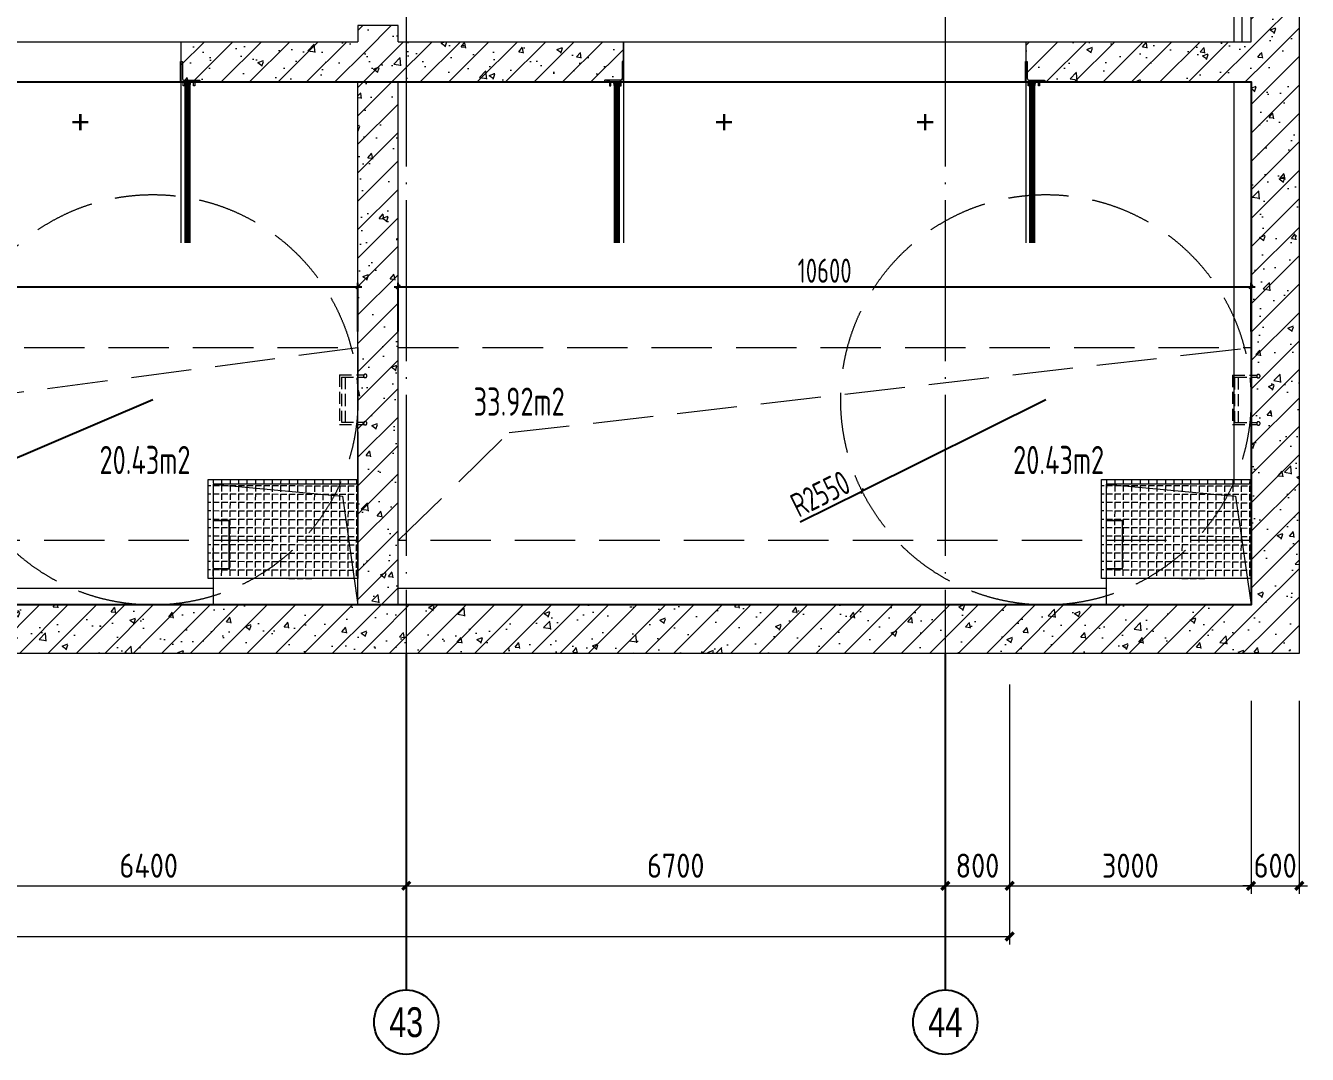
# Model space of a CAD drawing. Extents: x 4 to 13611208, y -605838 to 574722.
# Drawn here: x 13461467 to 13477397, y 160225 to 173010 of the extents above; entities that cross this region are included whole.
import ezdxf
from ezdxf.enums import TextEntityAlignment as Align

# ---------------------------------------------------------------- set-up
doc = ezdxf.new("R2010")
doc.units = 0
doc.header["$LTSCALE"] = 1000
doc.header["$MEASUREMENT"] = 0
doc.linetypes.add('DASH', pattern=[0.35, 0.25, -0.1])
doc.linetypes.add('DOTE', pattern=[2.42, 2, -0.2, 0.02, -0.2])
doc.layers.add('1-人防', color=7, linetype='Continuous', lineweight=5)
doc.layers.add('建筑底图', color=8, linetype='Continuous', lineweight=13)
for name, color, linetype in [('AXIS', 3, 'Continuous'), ('AXIS_TEXT', 7, 'Continuous'), ('SDF-标注', 7, 'Continuous')]:
    doc.layers.add(name, color=color, linetype=linetype)
doc.styles.add('C', font='HZTXT_E', dxfattribs={"width": 0.7, "bigfont": 'HZTXT'})
doc.styles.add('COMPLEX', font='hztxt_e.shx', dxfattribs={"width": 0.6, "bigfont": 'HZTXT.shx'})
doc.styles.add('DIM_FONT', font='gbenor.shx', dxfattribs={"bigfont": 'gbcbig.shx'})
doc.styles.add('du', font='gbenor.shx', dxfattribs={"width": 0.8, "bigfont": 'hztxt.shx'})
doc.styles.add('晓游', font='gbenor.shx', dxfattribs={"width": 0.8, "bigfont": 'hztxt.shx'})
doc.dimstyles.new('67', dxfattribs={"dimscale": 100, "dimtxt": 3, "dimasz": 0.5, "dimexe": 0.5, "dimexo": 2, "dimgap": 0.5, "dimtad": 2, "dimdec": 0, "dimrnd": 5, "dimzin": 0, "dimdsep": 46, "dimtxsty": 'du', "dimblk": 'ARCHTICK', "dimcen": 0, "dimdle": 0.5, "dimclrd": 256, "dimclre": 256, "dimclrt": 256, "dimazin": 0, "dimtfac": 1, "dimtdec": 0, "dimtix": 1, "dimtmove": 2, "dimatfit": 3, "dimfxl": 100, "dimtolj": 1, "dimtzin": 0, "dimlwd": -1, "dimlwe": -1, "dimarcsym": 0})
doc.dimstyles.new('_TCH_ARCH&&100', dxfattribs={"dimtxt": 300, "dimasz": 100, "dimexe": 100, "dimexo": 100, "dimgap": 100, "dimtad": 1, "dimdec": 0, "dimzin": 0, "dimdsep": 46, "dimtxsty": 'DIM_FONT', "dimblk": 'ARCHTICK', "dimcen": 0.09, "dimclrd": 3, "dimclre": 3, "dimclrt": 7, "dimaunit": 1, "dimazin": 2, "dimtfac": 1, "dimtdec": 0, "dimtix": 1, "dimtmove": 2, "dimatfit": 3, "dimfxl": 1, "dimtolj": 1, "dimtzin": 0, "dimlwd": 18, "dimlwe": 18, "dimarcsym": 0})
pattern_1 = [(45, (-133785.13, -33831), (-176.7766953, 176.7766953), []), (50, (-133785.13, -33831), (717.260183, -62.752135), [75, -825]), (355, (-133785.1, -33831), (-138.751334, 752.192134), [60, -660]), (100.4514, (-133725.36, -33836.2), (578.50938, 689.439542), [63.74019, -701.142112]), (46.1842, (-133785.1, -33631), (1067.24105, -165.519014), [112.5, -1237.5]), (96.6356, (-133696.2, -33644.8), (934.662706, 974.11787), [95.61029, -1051.713]), (351.1842, (-133785.1, -33631), (934.661945, 974.1186), [90, -990]), (21, (-133685.13, -33681), (596.907052, -402.61889), [75, -825]), (326, (-133685.1, -33681), (243.31533, 725.150045), [60, -660]), (71.4514, (-133635.4, -33714.55), (840.22263, 322.530497), [63.74019, -701.142112]), (37.5, (-133785.13, -33831), (12.1598553, 332.893854), [0, -652, 0, -670, 0, -662.5]), (7.5, (-133785.13, -33831), (263.069537, 394.411712), [0, -382, 0, -637, 0, -252.5]), (327.5, (-134008.13, -33831), (533.822436, -22.5548717), [0, -250, 0, -780, 0, -1035]), (317.5, (-134108.13, -33831), (583.18617, 100.104982), [0, -325, 0, -518, 0, -735])]

# ---------------------------------------------------------------- blocks, each defined once
blk = doc.blocks.new('fjyk')
at = {"layer": '1-人防'}
blk.add_hatch(color=256, dxfattribs=at).paths.add_polyline_path([(3542186, 1787569), (3542186, 1787329), (3542442, 1787329), (3542442, 1787344, 0.414214), (3542434, 1787351), (3542234, 1787351, -0.414214), (3542208, 1787377), (3542208, 1787562, 0.414214), (3542201, 1787569)])
for points in [[(3542186, 1787505), (3542138, 1787505), (3542138, 1787489), (3542186, 1787489)], [(3542186, 1787377), (3542138, 1787377), (3542138, 1787361), (3542186, 1787361)], [(3542186, 1787447), (3542141, 1787441), (3542141, 1787448), (3542186, 1787454)]]:
    blk.add_lwpolyline(points, close=True, dxfattribs=at)
blk.add_lwpolyline([(3542186, 1787329), (3542442, 1787329), (3542442, 1787344, 0.414214), (3542434, 1787351), (3542234, 1787351, -0.414214), (3542208, 1787377), (3542208, 1787562, 0.414214), (3542201, 1787569), (3542186, 1787569)], format="xyb", close=True, dxfattribs=at)
blk = doc.blocks.new('爬梯')
at = {"layer": '1-人防', "color": 0, "linetype": 'DASH', "ltscale": 0.3}
for p, q in [((7260667.1, -1182298.9), (7260667.1, -1182146.7)), ((7260681.1, -1182286.6), (7260681.1, -1182146.7)), ((7260961.1, -1182286.6), (7260961.1, -1182146.7)), ((7260975.1, -1182298.9), (7260975.1, -1182146.7)), ((7260961.1, -1182263.9), (7260681.1, -1182263.9)), ((7260961.1, -1182286.6), (7260681.1, -1182286.6)), ((7260975.1, -1182298.9), (7260667.1, -1182298.9))]:
    blk.add_line(p, q, dxfattribs=at)
at = {"layer": '1-人防', "color": 0, "linetype": 'DASH'}
for centre in [(7260674.1, -1182138.9), (7260968.1, -1182138.9)]:
    blk.add_circle(centre, 10.5, dxfattribs=at)
blk = doc.blocks.new('_ArchTick')
at = {"color": 0, "linetype": 'ByBlock', "const_width": 0.4}
blk.add_lwpolyline([(-0.5, -0.5), (0.5, 0.5)], dxfattribs=at)
blk = doc.blocks.new('*D1278')
at = {"layer": 'AXIS', "color": 3, "lineweight": 18}
for p, q in [((13459797, 164620), (13459797, 162220)), ((13466197, 164620), (13466197, 162220)), ((13459797, 162320), (13466197, 162320))]:
    blk.add_line(p, q, dxfattribs=at)
at = {"layer": 'AXIS', "color": 3, "lineweight": 18, "xscale": 100, "yscale": 100, "zscale": 100, "rotation": 180}
blk.add_blockref('_ArchTick', (13459797, 162320), dxfattribs=at)
at = {"layer": 'AXIS', "color": 3, "lineweight": 18, "xscale": 100, "yscale": 100, "zscale": 100}
blk.add_blockref('_ArchTick', (13466197, 162320), dxfattribs=at)
at = {"layer": 'AXIS', "color": 7, "insert": (13462997, 162570), "char_height": 300, "attachment_point": 5, "style": 'DIM_FONT'}
blk.add_mtext('\\A1;6400', dxfattribs=at)
blk = doc.blocks.new('*D1277')
at = {"layer": 'AXIS', "color": 3, "lineweight": 18}
for p, q in [((13466197, 164620), (13466197, 162220)), ((13472897, 164620), (13472897, 162220)), ((13466197, 162320), (13472897, 162320))]:
    blk.add_line(p, q, dxfattribs=at)
at = {"layer": 'AXIS', "color": 3, "lineweight": 18, "xscale": 100, "yscale": 100, "zscale": 100, "rotation": 180}
blk.add_blockref('_ArchTick', (13466197, 162320), dxfattribs=at)
at = {"layer": 'AXIS', "color": 3, "lineweight": 18, "xscale": 100, "yscale": 100, "zscale": 100}
blk.add_blockref('_ArchTick', (13472897, 162320), dxfattribs=at)
at = {"layer": 'AXIS', "color": 7, "insert": (13469547, 162570), "char_height": 300, "attachment_point": 5, "style": 'DIM_FONT'}
blk.add_mtext('\\A1;6700', dxfattribs=at)
blk = doc.blocks.new('*D1276')
at = {"layer": 'AXIS', "color": 3, "lineweight": 18}
for p, q in [((13472897, 164620), (13472897, 162220)), ((13473697, 164620), (13473697, 162220)), ((13472897, 162320), (13473697, 162320))]:
    blk.add_line(p, q, dxfattribs=at)
at = {"layer": 'AXIS', "color": 3, "lineweight": 18, "xscale": 100, "yscale": 100, "zscale": 100, "rotation": 180}
blk.add_blockref('_ArchTick', (13472897, 162320), dxfattribs=at)
at = {"layer": 'AXIS', "color": 3, "lineweight": 18, "xscale": 100, "yscale": 100, "zscale": 100}
blk.add_blockref('_ArchTick', (13473697, 162320), dxfattribs=at)
at = {"layer": 'AXIS', "color": 7, "insert": (13473297, 162570), "char_height": 300, "attachment_point": 5, "style": 'DIM_FONT'}
blk.add_mtext('\\A1;800', dxfattribs=at)
blk = doc.blocks.new('*D1275')
at = {"layer": 'AXIS', "color": 3, "lineweight": 18}
for p, q in [((13473697, 164620), (13473697, 162220)), ((13476697, 164620), (13476697, 162220)), ((13473697, 162320), (13476697, 162320))]:
    blk.add_line(p, q, dxfattribs=at)
at = {"layer": 'AXIS', "color": 3, "lineweight": 18, "xscale": 100, "yscale": 100, "zscale": 100, "rotation": 180}
blk.add_blockref('_ArchTick', (13473697, 162320), dxfattribs=at)
at = {"layer": 'AXIS', "color": 3, "lineweight": 18, "xscale": 100, "yscale": 100, "zscale": 100}
blk.add_blockref('_ArchTick', (13476697, 162320), dxfattribs=at)
at = {"layer": 'AXIS', "color": 7, "insert": (13475197, 162570), "char_height": 300, "attachment_point": 5, "style": 'DIM_FONT'}
blk.add_mtext('\\A1;3000', dxfattribs=at)
blk = doc.blocks.new('*D1274')
at = {"layer": 'AXIS', "color": 3, "lineweight": 18}
for p, q in [((13476697, 164620), (13476697, 162220)), ((13477297, 164620), (13477297, 162220)), ((13476697, 162320), (13476597, 162320)), ((13476697, 162320), (13477297, 162320)), ((13477297, 162320), (13477397, 162320))]:
    blk.add_line(p, q, dxfattribs=at)
at = {"layer": 'AXIS', "color": 3, "lineweight": 18, "xscale": 100, "yscale": 100, "zscale": 100}
blk.add_blockref('_ArchTick', (13476697, 162320), dxfattribs=at)
at = {"layer": 'AXIS', "color": 3, "lineweight": 18, "xscale": 100, "yscale": 100, "zscale": 100, "rotation": 180}
blk.add_blockref('_ArchTick', (13477297, 162320), dxfattribs=at)
at = {"layer": 'AXIS', "color": 7, "insert": (13476997, 162570), "char_height": 300, "attachment_point": 5, "style": 'DIM_FONT'}
blk.add_mtext('\\A1;600', dxfattribs=at)
blk = doc.blocks.new('*D1264')
at = {"layer": 'AXIS', "color": 3, "lineweight": 18}
for p, q in [((13121697, 164820), (13121697, 161589)), ((13473697, 164820), (13473697, 161589)), ((13121697, 161689), (13473697, 161689))]:
    blk.add_line(p, q, dxfattribs=at)
at = {"layer": 'AXIS', "color": 3, "lineweight": 18, "xscale": 100, "yscale": 100, "zscale": 100, "rotation": 180}
blk.add_blockref('_ArchTick', (13121697, 161689), dxfattribs=at)
at = {"layer": 'AXIS', "color": 3, "lineweight": 18, "xscale": 100, "yscale": 100, "zscale": 100}
blk.add_blockref('_ArchTick', (13473697, 161689), dxfattribs=at)
at = {"layer": 'AXIS', "color": 7, "insert": (13297697, 161939), "char_height": 300, "attachment_point": 5, "style": 'DIM_FONT'}
blk.add_mtext('\\A1;352000', dxfattribs=at)
blk = doc.blocks.new('_AXISO')
blk.add_circle((0, 0), 0.5)
at = {"layer": 'AXIS_TEXT', "style": 'COMPLEX', "width": 1.041667}
blk.add_attdef('A', text='', height=0.56, dxfattribs=at).set_placement((-0.25, -0.28), (0.25, -0.28), align=Align.FIT)
blk = doc.blocks.new('*D342')
at = {"layer": 'SDF-标注', "transparency": 16777216}
for p, q in [((13456197, 169210), (13456197, 169814)), ((13465597, 169210), (13465597, 169814)), ((13456147, 169764), (13465647, 169764))]:
    blk.add_line(p, q, dxfattribs=at)
at = {"layer": 'SDF-标注', "transparency": 16777216, "xscale": 50, "yscale": 50, "zscale": 50, "rotation": 180}
blk.add_blockref('_ArchTick', (13456197, 169764), dxfattribs=at)
at = {"layer": 'SDF-标注', "transparency": 16777216, "xscale": 50, "yscale": 50, "zscale": 50}
blk.add_blockref('_ArchTick', (13465597, 169764), dxfattribs=at)
at = {"layer": 'SDF-标注', "transparency": 16777216, "insert": (13460897, 169964), "char_height": 300, "attachment_point": 5, "style": 'du'}
blk.add_mtext('\\A1;9400', dxfattribs=at)
blk = doc.blocks.new('*D343')
at = {"layer": 'SDF-标注', "transparency": 16777216}
for p, q in [((13466097, 169210), (13466097, 169814)), ((13476697, 169209), (13476697, 169814)), ((13466047, 169764), (13476747, 169764))]:
    blk.add_line(p, q, dxfattribs=at)
at = {"layer": 'SDF-标注', "transparency": 16777216, "xscale": 50, "yscale": 50, "zscale": 50, "rotation": 180}
blk.add_blockref('_ArchTick', (13466097, 169764), dxfattribs=at)
at = {"layer": 'SDF-标注', "transparency": 16777216, "xscale": 50, "yscale": 50, "zscale": 50}
blk.add_blockref('_ArchTick', (13476697, 169764), dxfattribs=at)
at = {"layer": 'SDF-标注', "transparency": 16777216, "insert": (13471397, 169964), "char_height": 300, "attachment_point": 5, "style": 'du'}
blk.add_mtext('\\A1;10600', dxfattribs=at)
blk = doc.blocks.new('*D1722')
at = {"layer": 'SDF-标注', "transparency": 16777216}
for p in [(13463047, 168360), (13459912, 167019)]:
    blk.add_line(p, (13460703, 167357), dxfattribs=at)
at = {"layer": 'SDF-标注', "transparency": 16777216, "xscale": 50, "yscale": 50, "zscale": 50, "rotation": 23.14135135106325}
blk.add_blockref('_ArchTick', (13460703, 167357), dxfattribs=at)
at = {"layer": 'SDF-标注', "transparency": 16777216, "insert": (13460182, 167353), "char_height": 300, "attachment_point": 5, "rotation": 23.1414, "style": 'du'}
blk.add_mtext('\\A1;R2550', dxfattribs=at)
blk = doc.blocks.new('*D1723')
at = {"layer": 'SDF-标注', "transparency": 16777216}
for p in [(13474147, 168360), (13471092, 166844)]:
    blk.add_line(p, (13471863, 167226), dxfattribs=at)
at = {"layer": 'SDF-标注', "transparency": 16777216, "xscale": 50, "yscale": 50, "zscale": 50, "rotation": 26.37993870082011}
blk.add_blockref('_ArchTick', (13471863, 167226), dxfattribs=at)
at = {"layer": 'SDF-标注', "transparency": 16777216, "insert": (13471344, 167192), "char_height": 300, "attachment_point": 5, "rotation": 26.3799, "style": 'du'}
blk.add_mtext('\\A1;R2550', dxfattribs=at)

msp = doc.modelspace()

# ---------------------------------------------------------------- hatches: boundary and pattern name
at = {"layer": '建筑底图'}
h = msp.add_hatch(dxfattribs=at)
h.set_pattern_fill('钢筋混凝土', color=8, scale=100, style=0)
h.set_pattern_definition(pattern_1)
h.paths.add_polyline_path([(13476897.4, 172559.5), (13477297.4, 172559.5), (13477297.4, 175959.5), (13476897.4, 175959.5), (13476697.4, 175809.5), (13476697.4, 172809.5)])
h = msp.add_hatch(dxfattribs=at)
h.set_pattern_fill('钢筋混凝土', color=8, scale=100, style=0)
h.set_pattern_definition(pattern_1)
h.paths.add_polyline_path([(13466097.4, 172809.5), (13466097.4, 173009.5), (13465597.4, 173009.5), (13465597.4, 172809.5), (13465847.4, 172559.5)])
h = msp.add_hatch(dxfattribs=at)
h.set_pattern_fill('钢筋混凝土', color=8, scale=100, style=0)
h.set_pattern_definition(pattern_1)
h.paths.add_polyline_path([(13463397.4, 172309.5), (13465597.4, 172309.5), (13465847.4, 172559.5), (13465597.4, 172809.5), (13463397.4, 172809.5)])
h = msp.add_hatch(dxfattribs=at)
h.set_pattern_fill('钢筋混凝土', color=8, scale=100, style=0)
h.set_pattern_definition(pattern_1)
h.paths.add_polyline_path([(13465847.4, 172559.5), (13466097.4, 172309.5), (13468897.4, 172309.5), (13468897.4, 172809.5), (13466097.4, 172809.5)])
h = msp.add_hatch(dxfattribs=at)
h.set_pattern_fill('钢筋混凝土', color=8, scale=100, style=0)
h.set_pattern_definition(pattern_1)
h.paths.add_polyline_path([(13473897.4, 172309.5), (13476697.4, 172309.5), (13476897.4, 172559.5), (13476697.4, 172809.5), (13473897.4, 172809.5)])
h = msp.add_hatch(dxfattribs=at)
h.set_pattern_fill('钢筋混凝土', color=8, scale=100, style=0)
h.set_pattern_definition(pattern_1)
h.paths.add_polyline_path([(13465847.4, 165609.5), (13466097.4, 165809.5), (13466097.4, 172309.5), (13465847.4, 172559.5), (13465597.4, 172309.5), (13465597.4, 165809.5)])
h = msp.add_hatch(dxfattribs=at)
h.set_pattern_fill('钢筋混凝土', color=8, scale=100, style=0)
h.set_pattern_definition(pattern_1)
h.paths.add_polyline_path([(13476697.4, 165809.5), (13477297.4, 165209.5), (13477297.4, 172559.5), (13476897.4, 172559.5), (13476697.4, 172309.5)])
h = msp.add_hatch(dxfattribs=at)
h.set_pattern_fill('ANGLE', color=8, scale=30, angle=449.79873, style=0)
h.set_pattern_definition([(269.79863, (13486237.03, -185771.7), (104.774353, -0.36824), [76.2, -28.575]), (359.79863, (13486237.03, -185771.7), (0.36824, 104.774353), [76.2, -28.575])])
h.paths.add_polyline_path([(13463737.4, 167369.5), (13465597.4, 167369.5), (13465597.4, 166139.5), (13463737.4, 166139.5)])
h = msp.add_hatch(dxfattribs=at)
h.set_pattern_fill('ANGLE', color=8, scale=30, angle=449.79873, style=0)
h.set_pattern_definition([(269.79863, (13497337.03, -185771.7), (104.774353, -0.36824), [76.2, -28.575]), (359.79863, (13497337.03, -185771.7), (0.36824, 104.774353), [76.2, -28.575])])
h.paths.add_polyline_path([(13474837.4, 167369.5), (13476697.4, 167369.5), (13476697.4, 166139.5), (13474837.4, 166139.5)])
h = msp.add_hatch(dxfattribs=at)
h.set_pattern_fill('钢筋混凝土', color=8, scale=100, style=0)
h.set_pattern_definition(pattern_1)
h.paths.add_polyline_path([(13455947.4, 165609.5), (13455947.4, 165209.5), (13465847.4, 165209.5), (13465847.4, 165609.5), (13465597.4, 165809.5), (13456197.4, 165809.5)])
h = msp.add_hatch(dxfattribs=at)
h.set_pattern_fill('钢筋混凝土', color=8, scale=100, style=0)
h.set_pattern_definition(pattern_1)
h.paths.add_polyline_path([(13465847.4, 165609.5), (13465847.4, 165209.5), (13477297.4, 165209.5), (13476697.4, 165809.5), (13466097.4, 165809.5)])

# ---------------------------------------------------------------- linework, layer by layer
at = {"layer": 'AXIS'}
for p, q in [((13466197.4, 165209.5), (13466197.4, 161025)), ((13472897.4, 165209.5), (13472897.4, 161025))]:
    msp.add_line(p, q, dxfattribs=at)
at = {"layer": '建筑底图', "color": 8, "linetype": 'DOTE'}
for p, q in [((13466197.4, 209559.5), (13466197.4, 163209.5)), ((13472897.4, 209559.5), (13472897.4, 163209.5))]:
    msp.add_line(p, q, dxfattribs=at)
at = {"layer": '建筑底图', "color": 8}
for p, q in [((13477297.4, 172559.5), (13477297.4, 175959.5)), ((13476487.4, 172809.5), (13476487.4, 175809.5)), ((13476587.4, 172809.5), (13476587.4, 175809.5)), ((13476697.4, 172809.5), (13476697.4, 175809.5)), ((13466097.4, 173009.5), (13465597.4, 173009.5)), ((13465597.4, 173009.5), (13465597.4, 172809.5)), ((13466097.4, 172809.5), (13466097.4, 173009.5)), ((13463397.4, 172809.5), (13465597.4, 172809.5)), ((13463397.4, 172809.5), (13463397.4, 172309.5)), ((13466097.4, 172809.5), (13468897.4, 172809.5)), ((13468897.4, 172809.5), (13468897.4, 172309.5)), ((13473897.4, 172809.5), (13476697.4, 172809.5)), ((13473897.4, 172809.5), (13473897.4, 172309.5)), ((13477297.4, 165209.5), (13477297.4, 172559.5)), ((13463397.4, 172309.5), (13463397.4, 170309.5)), ((13463397.4, 172309.5), (13465597.4, 172309.5)), ((13465597.4, 165809.5), (13465597.4, 172309.5)), ((13466097.4, 172309.5), (13468897.4, 172309.5)), ((13466097.4, 165809.5), (13466097.4, 172309.5)), ((13468897.4, 172309.5), (13468897.4, 170310.5)), ((13473897.4, 172309.5), (13473897.4, 170309.5)), ((13473897.4, 172309.5), (13476697.4, 172309.5)), ((13476487.4, 167309.5), (13476487.4, 172309.5)), ((13476697.4, 165809.5), (13476697.4, 172309.5)), ((13463797.4, 167309.5), (13465404.9, 167161.1)), ((13474897.4, 167309.5), (13476504.9, 167161.1)), ((13465404.9, 167161.1), (13465597.4, 165809.5)), ((13476504.9, 167161.1), (13476697.4, 165809.5)), ((13456197.4, 166019.5), (13463797.4, 166019.5)), ((13466097.4, 166019.5), (13474897.4, 166019.5)), ((13456197.4, 165809.5), (13465597.4, 165809.5)), ((13466097.4, 165809.5), (13476697.4, 165809.5)), ((13455947.4, 165209.5), (13465847.4, 165209.5)), ((13465847.4, 165209.5), (13477297.4, 165209.5))]:
    msp.add_line(p, q, dxfattribs=at)
at = {"layer": '建筑底图', "color": 8, "linetype": 'DASH', "ltscale": 3}
for p, q in [((13457576.9, 167951.5), (13465597.4, 169009.5)), ((13467476.9, 167951.5), (13476697.4, 169009.5)), ((13466097.4, 166609.5), (13467476.9, 167951.5))]:
    msp.add_line(p, q, dxfattribs=at)
at = {"layer": '建筑底图', "color": 8}
for points in [[(13434297, 165209.5), (13477297.4, 165209.5), (13477297.4, 178509.5), (13473697.4, 180533.5), (13473697.4, 207859.5), (13459597.4, 207859.5)], [(13476487.4, 172809.5), (13476487.4, 175809.5)], [(13463737.4, 167369.5), (13465597.4, 167369.5), (13465597.4, 166139.5), (13463737.4, 166139.5), (13463737.4, 167369.5)], [(13474837.4, 167369.5), (13476697.4, 167369.5), (13476697.4, 166139.5), (13474837.4, 166139.5), (13474837.4, 167369.5)]]:
    msp.add_lwpolyline(points, dxfattribs=at)
for points in [[(13463397.4, 172309.5), (13458397.4, 172309.5), (13458397.4, 172809.5), (13463397.4, 172809.5)], [(13473897.4, 172309.5), (13468897.4, 172309.5), (13468897.4, 172809.5), (13473897.4, 172809.5)], [(13463797.4, 167309.5), (13463797.4, 165809.5), (13465597.4, 165809.5), (13465597.4, 167309.5)], [(13474897.4, 167309.5), (13474897.4, 165809.5), (13476697.4, 165809.5), (13476697.4, 167309.5)]]:
    msp.add_lwpolyline(points, close=True, dxfattribs=at)
at = {"layer": '建筑底图', "color": 8, "lineweight": -3}
msp.add_lwpolyline([(13456197.4, 172309.5), (13476697.4, 172309.5), (13476697.4, 165809.5), (13456197.4, 165809.5)], close=True, dxfattribs=at)
at = {"layer": '建筑底图', "color": 8}
for points, const_width in [([(13463477.9, 172309.5), (13463477.9, 170309.5)], 78.9), ([(13468816.9, 172309.5), (13468816.9, 170309.5)], 78.9), ([(13473977.9, 172309.5), (13473977.9, 170308.5)], 78.9), ([(13463797.4, 166859.5), (13463997.4, 166859.5), (13463997.4, 166259.5), (13463797.4, 166259.5)], 20), ([(13474897.4, 166859.5), (13475097.4, 166859.5), (13475097.4, 166259.5), (13474897.4, 166259.5)], 20)]:
    msp.add_lwpolyline(points, dxfattribs=dict(at, const_width=const_width))
at = {"layer": '建筑底图', "color": 8, "linetype": 'DASH', "const_width": 30}
for points in [[(13462147.4, 171709.5), (13462147.4, 171909.5)], [(13470147.4, 171709.5), (13470147.4, 171909.5)], [(13472647.4, 171709.5), (13472647.4, 171909.5)], [(13462047.4, 171809.5), (13462247.4, 171809.5)], [(13470047.4, 171809.5), (13470247.4, 171809.5)], [(13472547.4, 171809.5), (13472747.4, 171809.5)]]:
    msp.add_lwpolyline(points, dxfattribs=at)
at = {"layer": '建筑底图', "color": 8, "linetype": 'DASH', "ltscale": 3}
for points in [[(13456197.4, 169009.5), (13465597.4, 169009.5), (13465597.4, 166609.5), (13456197.4, 166609.5)], [(13466097.4, 169009.5), (13476697.4, 169009.5), (13476697.4, 166609.5), (13466097.4, 166609.5)]]:
    msp.add_lwpolyline(points, close=True, dxfattribs=at)
for centre in [(13463047.4, 168359.5), (13474147.4, 168359.5)]:
    msp.add_circle(centre, 2550, dxfattribs=at)

# ---------------------------------------------------------------- block references
at = {"layer": 'AXIS'}
ref = msp.add_blockref('_AXISO', (13466197.4, 160625), dxfattribs=dict(at, xscale=800, yscale=800, zscale=2400))
ref.add_attrib('A', '43', dxfattribs={"layer": 'AXIS_TEXT', "ltscale": 3, "height": 370.51, "style": 'C', "width": 0.857658}).set_placement((13465987.4, 160439.8), (13466407.3, 160439.8), align=Align.FIT)
ref = msp.add_blockref('_AXISO', (13472897.4, 160625), dxfattribs=dict(at, xscale=800, yscale=800, zscale=2400))
ref.add_attrib('A', '44', dxfattribs={"layer": 'AXIS_TEXT', "ltscale": 3, "height": 364.44, "style": 'C', "width": 0.859649}).set_placement((13472684.8, 160442.8), (13473110, 160442.8), align=Align.FIT)
at = {"layer": '建筑底图', "color": 8, "xscale": -1, "rotation": 270.0010882669847}
for p in [(11676131.8, -3369910.3), (11686631.8, -3369910.3)]:
    msp.add_blockref('fjyk', p, dxfattribs=at)
at = {"layer": '建筑底图', "color": 8, "rotation": 89.99891173301533}
msp.add_blockref('fjyk', (15256163, -3369910.3), dxfattribs=at)
at = {"layer": '建筑底图', "color": 8, "xscale": -2, "yscale": 2, "zscale": 2, "rotation": 269.9947443501376}
for p in [(15828634.2, -14353496.8, 0), (15839734.2, -14353499.5, 0)]:
    msp.add_blockref('爬梯', p, dxfattribs=at)

# ---------------------------------------------------------------- texts
at = {"layer": 'SDF-标注', "style": '晓游', "width": 0.8}
for s, p in [('33.92m2', (13467035.3, 168162.1)), ('20.43m2', (13462385.3, 167436.6)), ('20.43m2', (13473739.8, 167436.6))]:
    msp.add_text(s, height=350, dxfattribs=at).set_placement(p)

# ---------------------------------------------------------------- dimensions: what is measured, and where the dimension line sits
at = {"layer": 'AXIS'}
for p1, p2, distance, picture, middle in [((13121697.1, 164920), (13473697.1, 164920), -3231, '*D1264', (13297697.1, 161939)), ((13459797.1, 164720), (13466197.1, 164720), -2400, '*D1278', (13462997.1, 162570)), ((13466197.1, 164720), (13472897.1, 164720), -2400, '*D1277', (13469547.1, 162570)), ((13472897.1, 164720), (13473697.1, 164720), -2400, '*D1276', (13473297.1, 162570)), ((13473697.1, 164720), (13476697.1, 164720), -2400, '*D1275', (13475197.1, 162570)), ((13476697.1, 164720), (13477297.1, 164720), -2400, '*D1274', (13476997.1, 162570))]:
    dim = msp.add_aligned_dim(p1=p1, p2=p2, distance=distance, dimstyle='_TCH_ARCH&&100', dxfattribs=at)
    dim.commit()
    dim.dimension.update_dxf_attribs({"geometry": picture, "text_midpoint": middle})
at = {"layer": 'SDF-标注'}
for base, p1, p2, picture, middle in [((13465597.4, 169764.4), (13456197.4, 169009.5), (13465597.4, 169009.5), '*D342', (13460897.4, 169964.4)), ((13476697.4, 169764.4), (13466097.4, 169009.5), (13476697.4, 169009.5), '*D343', (13471397.4, 169964.4))]:
    dim = msp.add_linear_dim(base=base, p1=p1, p2=p2, dimstyle='67', dxfattribs=at)
    dim.commit()
    dim.dimension.update_dxf_attribs({"geometry": picture, "text_midpoint": middle})
for center, mpoint, picture, middle in [((13463047.4, 168359.5), (13460702.5, 167357.4), '*D1722', (13460182.5, 167352.6)), ((13474147.4, 168359.5), (13471862.9, 167226.5), '*D1723', (13471344, 167192.4))]:
    dim = msp.add_radius_dim(center=center, mpoint=mpoint, dimstyle='67', dxfattribs=at)
    dim.commit()
    dim.dimension.update_dxf_attribs({"geometry": picture, "text_midpoint": middle})

doc.saveas('drawing.dxf')
